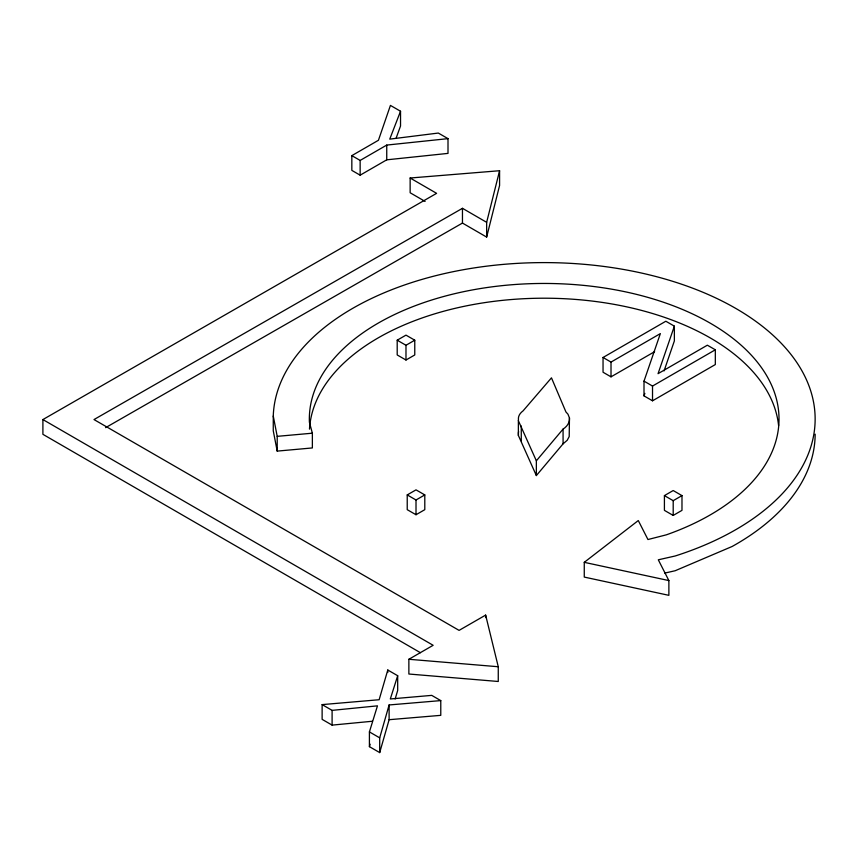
<?xml version="1.0" encoding="UTF-8"?>
<svg xmlns="http://www.w3.org/2000/svg" width="858" height="858" viewBox="0 0 858 858"><rect width="100%" height="100%" fill="white"/><g stroke="black" fill="none" stroke-linecap="round" stroke-linejoin="round"><path stroke-width="1.29" d="M518.371 420.699L518.447 419.498A21.675 12.516 0 0 1 523.058 410.885L551.469 377.842L565.958 411.99L567.964 414.189L569.455 417.953L569.197 436.572L567.224 440.261L563.073 443.843L536.357 475.568L518.371 435.446L518.371 420.699L536.357 460.81L536.357 475.568M518.371 435.446L518.447 434.245A21.675 12.516 0 0 1 518.629 431.585M569.455 417.953C569.948 422.64 566.859 426.716 563.073 429.097L536.357 460.81M105.62 427.649L462.462 223.069L486.647 237.087L486.647 222.329L499.581 170.721L410.145 178.014L410.145 192.76L425.096 201.426M486.647 237.087L499.581 185.467L499.581 170.721M379.697 752.595L379.697 737.848L389.114 704.954L440.776 700.6L440.776 715.347L389.114 719.701L379.697 752.595L369.412 746.653L369.412 731.906L377.466 705.844L332.1 710.37L322.125 704.611L322.125 719.358L332.1 725.117L372.329 721.256M395.141 699.023L397.683 690.465L397.683 675.718L387.784 670.012L379.139 699.731L322.125 704.611M397.683 675.718L390.315 698.97L431.735 695.377L440.776 700.6M369.412 746.653L370.141 744.208M603.045 357.486L665.84 321.235L674.367 326.158L658.054 373.67L707.357 345.195L715.325 349.796L715.325 364.553L652.52 400.804L644.004 395.881L644.004 381.134L660.36 333.601L611.014 362.087L603.045 357.486L603.045 372.243L611.014 376.844L654.622 351.662M664.06 370.913L674.367 340.905L674.367 326.158M644.004 395.881L644.862 393.382M400.536 111.24L389.746 139.135L438.32 133.054L448.005 138.642L448.005 153.389L386.744 159.824L360.146 175.182L351.834 170.388L351.834 155.63L378.432 140.272L390.433 105.405L400.536 111.24L400.536 125.997L396.171 138.041M584.266 562.333L638.288 520.549L647.962 539.532L666.344 534.834A234.835 135.585 0 0 0 656.799 300.064A234.835 135.585 0 0 0 309.406 422.222L312.366 433.193L312.366 447.94L277.209 451.104L273.262 430.802L273.262 416.055A270.967 156.446 0 0 1 684.126 285.081A270.967 156.446 0 0 1 675.16 555.995L658.3 559.813L668.875 580.576L668.875 595.334L584.266 577.08L584.266 562.333L668.875 580.576M351.834 155.63L360.146 160.435L386.744 145.077L448.005 138.642M397.2 340.197L405.984 335.135L414.768 340.197L414.768 354.955L405.984 360.017L397.2 354.955L397.2 340.197L405.984 345.27L414.768 340.197M407.228 494.916L416.012 489.854L424.796 494.916L424.796 509.673L416.012 514.736L407.228 509.673L407.228 494.916L416.012 499.989L424.796 494.916M644.004 381.134L652.52 386.057L715.325 349.796M664.414 495.613L673.198 490.54L681.981 495.613L681.981 510.36L673.198 515.433L664.414 510.36L664.414 495.613L673.198 500.675L681.981 495.613M420.409 652.691L42.9 434.32L42.9 419.562L436.604 193.34L410.145 178.014M486.647 222.329L462.462 208.312L93.994 419.562L459.084 630.383L485.639 615.1L498.262 666.741L498.262 681.488L408.869 674.023L408.869 659.276L433.151 645.302L42.9 419.562M664.778 573.09L675.16 570.742L732.089 546.503A270.967 156.446 0 0 0 815.154 434.159M273.262 416.055L277.209 436.347L312.366 433.193M408.869 659.276L498.262 666.741M369.412 731.906L379.697 737.848M673.198 500.675L673.198 515.433M652.52 386.057L652.52 400.804M611.014 362.087L611.014 376.844M563.073 429.097L563.073 443.843M521.278 426.029L521.278 440.776M485.639 615.1L485.639 617.556M462.462 208.312L462.462 223.069M416.012 499.989L416.012 514.736M405.984 345.27L405.984 360.017M389.114 704.954L389.114 719.701M387.784 670.012L387.784 672.468M386.744 145.077L386.744 159.824M360.146 160.435L360.146 175.182M332.1 710.37L332.1 725.117M277.209 436.347L277.209 451.104M309.481 429.129A234.835 135.585 0 0 1 541.108 298.219A234.835 135.585 0 0 1 778.592 425.579"/></g></svg>
